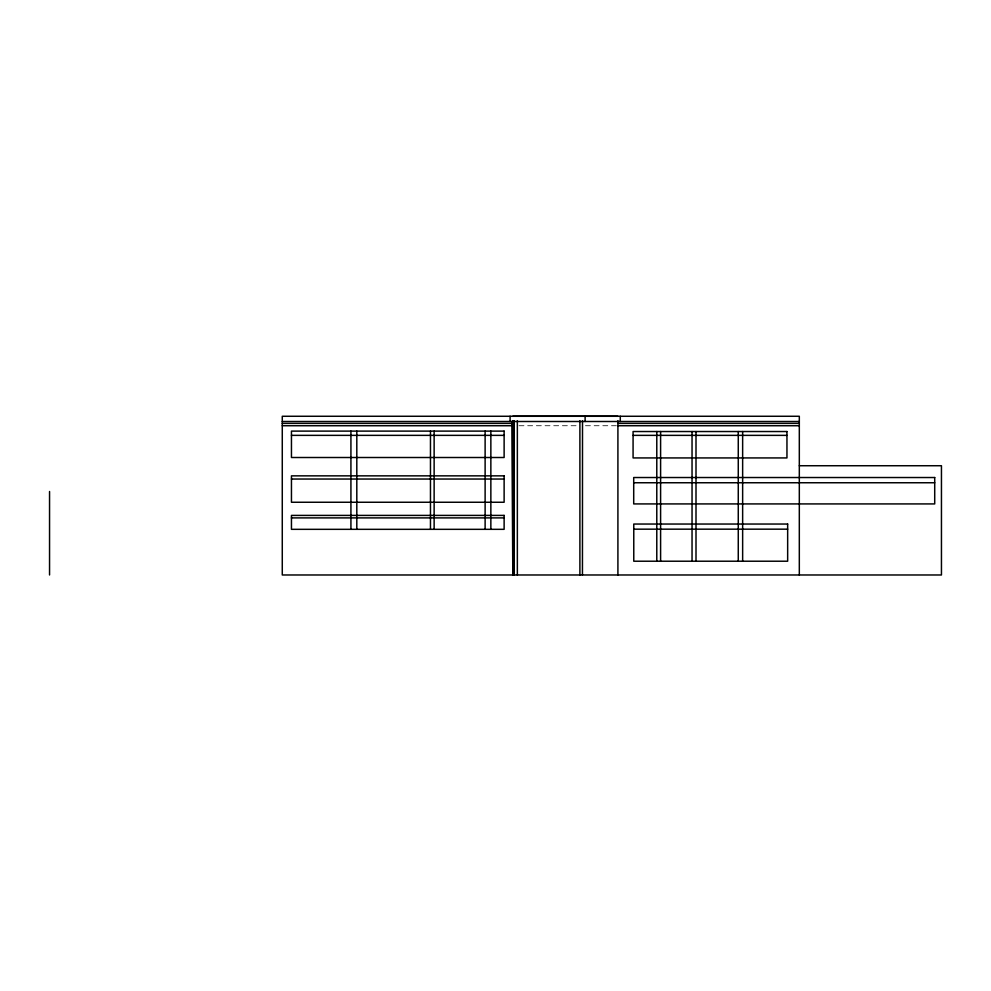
<?xml version="1.0" encoding="UTF-8"?>
<svg xmlns="http://www.w3.org/2000/svg" width="991" height="991" viewBox="0 0 991 991"><rect width="100%" height="100%" fill="white"/><g stroke="black" fill="none" stroke-linecap="round" stroke-linejoin="round"><path stroke-width="0.74" stroke-dasharray="4.96 3.72" d="M518.999 425.734L577.728 425.734M585.458 425.734L616.365 425.734"/><path stroke-width="1.49" d="M282.274 421.497L799.316 421.497M282.274 423.392L512.929 423.392M618.198 423.392L799.316 423.392M282.274 425.734L512.818 425.734M617.913 425.734L799.316 425.734M291.453 435.359L504.122 435.359M633.076 435.359L786.953 435.359M799.316 465.733L941.45 465.733L941.45 574.978L282.274 574.978L282.274 416.27L799.316 416.27L799.316 574.978M291.453 479.037L504.122 479.037M633.707 482.753L934.711 482.753M291.453 517.897L504.122 517.897M633.769 529.169L787.659 529.169M511.839 421.497L512.818 574.978L512.818 420.642M742.643 431.531L742.643 561.216M738.27 431.531L738.27 561.216M696.004 431.531L696.004 561.216M692.04 431.531L692.04 561.216M660.601 431.531L660.601 561.216M656.785 431.531L656.785 561.216M620.279 416.27L620.279 421.497M617.913 416.27L512.818 416.27M617.913 420.704L617.913 574.978M585.111 416.27L585.111 421.497M582.51 420.642L582.448 574.978M579.896 420.642L579.896 574.978M517.352 420.642L517.352 574.978M514.267 420.642L514.267 574.978M510.092 416.27L510.092 421.497M490.855 431.11L490.855 529.33M485.119 431.11L485.119 529.33M434.132 431.11L434.132 529.33M430.466 431.11L430.466 529.33M356.81 431.11L356.81 529.33M350.925 431.11L350.925 529.33M49.55 491.499L49.55 574.978M504.122 431.11L291.453 431.11L291.453 457.508L504.122 457.508L504.122 431.11M786.953 431.531L633.076 431.531L633.076 457.929L786.953 457.929L786.953 431.531M504.122 475.853L291.453 475.853L291.453 502.251L504.122 502.251L504.122 475.853M934.711 477.526L633.707 477.526L633.707 503.924L934.711 503.924L934.711 477.526M504.122 515.407L291.453 515.407L291.453 529.33L504.122 529.33L504.122 515.407M787.659 524.041L633.769 524.041L633.769 561.216L787.659 561.216L787.659 524.041"/></g></svg>
